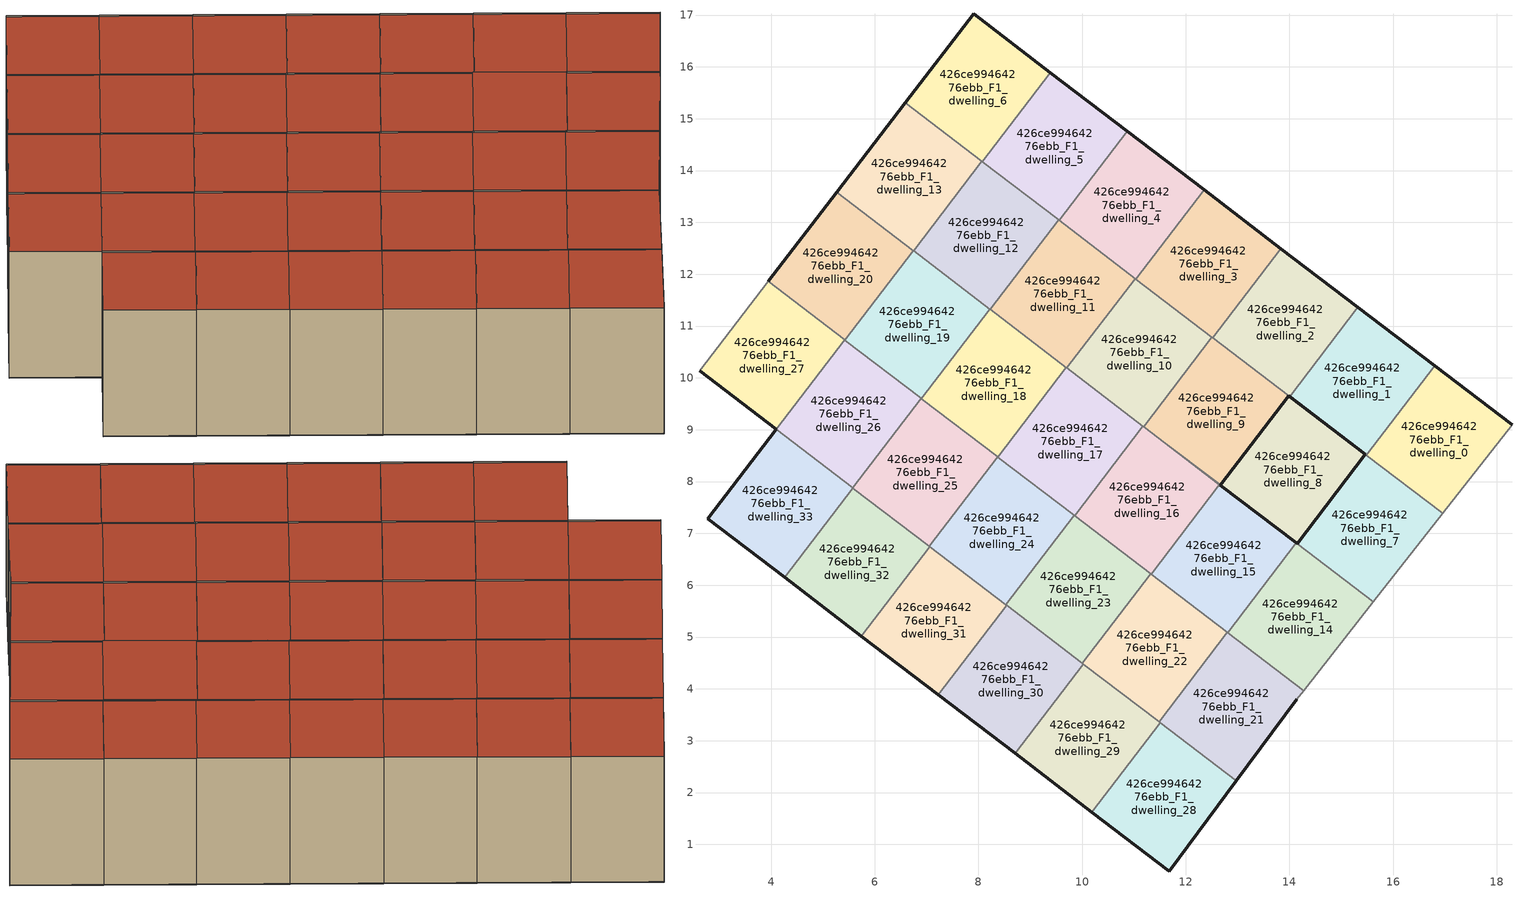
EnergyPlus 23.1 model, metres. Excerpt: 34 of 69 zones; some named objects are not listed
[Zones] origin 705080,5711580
426ce99464276ebb_F1_dwelling_0
 floor to 426ce99464276ebb_F0_dwelling_0 (EU_floor_Construction): 16.96,7.38 18.29,9.09 16.8,10.23 15.48,8.51 z3
 wall outside (EU_wall_Construction): 16.8,10.23 18.29,9.09 z3:6
 wall adiabatic (EU_wall_Construction): 18.29,9.09 16.96,7.38 z3:6
 wall to 426ce99464276ebb_F1_dwelling_1 (EU_wall_Construction): 15.48,8.51 16.8,10.23 z3:6
 wall to 426ce99464276ebb_F1_dwelling_7 (EU_wall_Construction): 16.96,7.38 15.48,8.51 z3:6
 roof outside (EU_roof_Construction): 18.29,9.09 16.96,7.38 15.48,8.51 16.8,10.23 z6
426ce99464276ebb_F1_dwelling_1
 floor to 426ce99464276ebb_F0_dwelling_1 (EU_floor_Construction): 15.48,8.51 16.8,10.23 15.32,11.36 14,9.64 z3
 wall outside (EU_wall_Construction): 15.32,11.36 16.8,10.23 / 15.46,8.52 14,9.64 z3:6
 wall to 426ce99464276ebb_F1_dwelling_2 (EU_wall_Construction): 14,9.64 15.32,11.36 z3:6
 wall to 426ce99464276ebb_F1_dwelling_7 (EU_wall_Construction): 15.48,8.51 15.46,8.52 z3:6
 roof outside (EU_roof_Construction): 16.8,10.23 15.48,8.51 14,9.64 15.32,11.36 z6
426ce99464276ebb_F1_dwelling_10
 floor to 426ce99464276ebb_F0_dwelling_10 (EU_floor_Construction): 11.19,9.06 12.51,10.79 11.03,11.92 9.71,10.19 z3
 wall to 426ce99464276ebb_F1_dwelling_9 (EU_wall_Construction): 12.51,10.79 11.19,9.06 z3:6
 wall to 426ce99464276ebb_F1_dwelling_11 (EU_wall_Construction): 9.71,10.19 11.03,11.92 z3:6
 wall to 426ce99464276ebb_F1_dwelling_17 (EU_wall_Construction): 11.17,9.07 9.71,10.19 z3:6
 wall to 426ce99464276ebb_F1_dwelling_3 (EU_wall_Construction): 11.04,11.91 12.51,10.79 z3:6
 wall to 426ce99464276ebb_F1_dwelling_16 (EU_wall_Construction): 11.19,9.06 11.17,9.07 z3:6
 wall to 426ce99464276ebb_F1_dwelling_4 (EU_wall_Construction): 11.03,11.92 11.04,11.91 z3:6
 roof outside (EU_roof_Construction): 12.51,10.79 11.19,9.06 9.71,10.19 11.03,11.92 z6
426ce99464276ebb_F1_dwelling_11
 floor to 426ce99464276ebb_F0_dwelling_11 (EU_floor_Construction): 9.71,10.19 11.03,11.92 9.55,13.05 8.23,11.32 z3
 wall to 426ce99464276ebb_F1_dwelling_12 (EU_wall_Construction): 8.23,11.32 9.55,13.05 z3:6
 wall to 426ce99464276ebb_F1_dwelling_18 (EU_wall_Construction): 9.7,10.2 8.23,11.32 z3:6
 wall to 426ce99464276ebb_F1_dwelling_4 (EU_wall_Construction): 9.56,13.04 11.03,11.92 z3:6
 wall to 426ce99464276ebb_F1_dwelling_17 (EU_wall_Construction): 9.71,10.19 9.7,10.2 z3:6
 wall to 426ce99464276ebb_F1_dwelling_5 (EU_wall_Construction): 9.55,13.05 9.56,13.04 z3:6
 roof outside (EU_roof_Construction): 11.03,11.92 9.71,10.19 8.23,11.32 9.55,13.05 z6
426ce99464276ebb_F1_dwelling_12
 floor to 426ce99464276ebb_F0_dwelling_12 (EU_floor_Construction): 8.23,11.32 9.55,13.05 8.07,14.18 6.75,12.45 z3
 wall to 426ce99464276ebb_F1_dwelling_13 (EU_wall_Construction): 6.75,12.45 8.07,14.18 z3:6
 wall to 426ce99464276ebb_F1_dwelling_19 (EU_wall_Construction): 8.22,11.33 6.75,12.45 z3:6
 wall to 426ce99464276ebb_F1_dwelling_5 (EU_wall_Construction): 8.07,14.17 9.55,13.05 z3:6
 wall to 426ce99464276ebb_F1_dwelling_18 (EU_wall_Construction): 8.23,11.32 8.22,11.33 z3:6
 wall to 426ce99464276ebb_F1_dwelling_6 (EU_wall_Construction): 8.07,14.18,6 8.07,14.17,4.5 8.07,14.17,6
 roof outside (EU_roof_Construction): 9.55,13.05 8.23,11.32 6.75,12.45 8.07,14.18 z6
426ce99464276ebb_F1_dwelling_13
 floor to 426ce99464276ebb_F0_dwelling_13 (EU_floor_Construction): 6.75,12.45 8.07,14.18 6.59,15.31 5.27,13.58 z3
 wall outside (EU_wall_Construction): 5.27,13.58 6.59,15.31 z3:6
 wall to 426ce99464276ebb_F1_dwelling_20 (EU_wall_Construction): 6.74,12.46 5.27,13.58 z3:6
 wall to 426ce99464276ebb_F1_dwelling_6 (EU_wall_Construction): 6.59,15.31 8.07,14.18 z3:6
 wall to 426ce99464276ebb_F1_dwelling_19 (EU_wall_Construction): 6.75,12.45,6 6.75,12.45,4.5 6.74,12.46,6
 roof outside (EU_roof_Construction): 8.07,14.18 6.75,12.45 5.27,13.58 6.59,15.31 z6
426ce99464276ebb_F1_dwelling_14
 floor to 426ce99464276ebb_F0_dwelling_14 (EU_floor_Construction): 14.28,3.97 15.62,5.68 14.13,6.81 12.81,5.09 z3
 wall outside (EU_wall_Construction): 14.13,6.81 14.15,6.8 z3:6
 wall adiabatic (EU_wall_Construction): 15.62,5.68 14.28,3.97 z3:6
 wall to 426ce99464276ebb_F1_dwelling_15 (EU_wall_Construction): 12.81,5.09 14.13,6.81 z3:6
 wall to 426ce99464276ebb_F1_dwelling_21 (EU_wall_Construction): 14.28,3.97 12.81,5.09 z3:6
 wall to 426ce99464276ebb_F1_dwelling_7 (EU_wall_Construction): 14.15,6.8 15.62,5.68 z3:6
 roof outside (EU_roof_Construction): 15.62,5.68 14.28,3.97 12.81,5.09 14.13,6.81 z6
426ce99464276ebb_F1_dwelling_15
 floor to 426ce99464276ebb_F0_dwelling_15 (EU_floor_Construction): 12.81,5.09 14.13,6.81 12.65,7.94 11.33,6.21 z3
 wall outside (EU_wall_Construction): 12.67,7.93 14.13,6.81 z3:6
 wall to 426ce99464276ebb_F1_dwelling_16 (EU_wall_Construction): 11.33,6.21 12.65,7.94 z3:6
 wall to 426ce99464276ebb_F1_dwelling_22 (EU_wall_Construction): 12.81,5.09 11.33,6.21 z3:6
 wall to 426ce99464276ebb_F1_dwelling_8 (EU_wall_Construction): 12.65,7.94 12.67,7.93 z3:6
 roof outside (EU_roof_Construction): 14.13,6.81 12.81,5.09 11.33,6.21 12.65,7.94 z6
426ce99464276ebb_F1_dwelling_16
 floor to 426ce99464276ebb_F0_dwelling_16 (EU_floor_Construction): 11.33,6.21 12.65,7.94 11.17,9.07 9.85,7.34 z3
 wall to 426ce99464276ebb_F1_dwelling_17 (EU_wall_Construction): 9.85,7.34 11.17,9.07 z3:6
 wall to 426ce99464276ebb_F1_dwelling_23 (EU_wall_Construction): 11.33,6.22 9.85,7.34 z3:6
 wall to 426ce99464276ebb_F1_dwelling_9 (EU_wall_Construction): 11.19,9.06 12.65,7.94 z3:6
 roof outside (EU_roof_Construction): 12.65,7.94 11.33,6.21 9.85,7.34 11.17,9.07 z6
426ce99464276ebb_F1_dwelling_17
 floor to 426ce99464276ebb_F0_dwelling_17 (EU_floor_Construction): 9.85,7.34 11.17,9.07 9.7,10.2 8.38,8.47 z3
 wall to 426ce99464276ebb_F1_dwelling_18 (EU_wall_Construction): 8.38,8.47 9.7,10.2 z3:6
 wall to 426ce99464276ebb_F1_dwelling_24 (EU_wall_Construction): 9.85,7.35 8.38,8.47 z3:6
 wall to 426ce99464276ebb_F1_dwelling_23 (EU_wall_Construction): 9.85,7.34,6 9.85,7.34,4.5 9.85,7.35,6
 roof outside (EU_roof_Construction): 11.17,9.07 9.85,7.34 8.38,8.47 9.7,10.2 z6
426ce99464276ebb_F1_dwelling_18
 floor to 426ce99464276ebb_F0_dwelling_18 (EU_floor_Construction): 8.38,8.47 9.7,10.2 8.22,11.33 6.9,9.6 z3
 wall to 426ce99464276ebb_F1_dwelling_19 (EU_wall_Construction): 6.9,9.6 8.22,11.33 z3:6
 wall to 426ce99464276ebb_F1_dwelling_25 (EU_wall_Construction): 8.37,8.48 6.9,9.6 z3:6
 wall to 426ce99464276ebb_F1_dwelling_24 (EU_wall_Construction): 8.38,8.47,6 8.37,8.47,4.5 8.37,8.47,6
 roof outside (EU_roof_Construction): 9.7,10.2 8.38,8.47 6.9,9.6 8.22,11.33 z6
426ce99464276ebb_F1_dwelling_19
 floor to 426ce99464276ebb_F0_dwelling_19 (EU_floor_Construction): 6.9,9.6 8.22,11.33 6.74,12.46 5.42,10.73 z3
 wall to 426ce99464276ebb_F1_dwelling_20 (EU_wall_Construction): 5.42,10.73 6.74,12.46 z3:6
 wall to 426ce99464276ebb_F1_dwelling_26 (EU_wall_Construction): 6.9,9.6 5.42,10.73 z3:6
 roof outside (EU_roof_Construction): 8.22,11.33 6.9,9.6 5.42,10.73 6.74,12.46 z6
426ce99464276ebb_F1_dwelling_2
 floor to 426ce99464276ebb_F0_dwelling_2 (EU_floor_Construction): 14,9.64 15.32,11.36 13.84,12.49 12.52,10.77 z3
 wall outside (EU_wall_Construction): 13.84,12.49 15.32,11.36 / 14,9.64 13.98,9.65 z3:6
 wall to 426ce99464276ebb_F1_dwelling_3 (EU_wall_Construction): 12.52,10.77 13.84,12.49 z3:6
 wall to 426ce99464276ebb_F1_dwelling_9 (EU_wall_Construction): 13.98,9.65 12.52,10.77 z3:6
 roof outside (EU_roof_Construction): 15.32,11.36 14,9.64 12.52,10.77 13.84,12.49 z6
426ce99464276ebb_F1_dwelling_20
 floor to 426ce99464276ebb_F0_dwelling_20 (EU_floor_Construction): 5.42,10.73 6.74,12.46 5.27,13.58 3.94,11.86 z3
 wall outside (EU_wall_Construction): 3.94,11.86 5.27,13.58 z3:6
 wall to 426ce99464276ebb_F1_dwelling_27 (EU_wall_Construction): 5.42,10.73 3.94,11.86 z3:6
 roof outside (EU_roof_Construction): 6.74,12.46 5.42,10.73 3.94,11.86 5.27,13.58 z6
426ce99464276ebb_F1_dwelling_21
 floor to 426ce99464276ebb_F0_dwelling_21 (EU_floor_Construction): 12.97,2.22 14.15,3.8 14.28,3.97 12.81,5.09 11.48,3.36 z3
 wall outside (EU_wall_Construction): 14.15,3.8 12.97,2.22 z3:6
 wall adiabatic (EU_wall_Construction): 14.28,3.97 14.15,3.8 z3:6
 wall to 426ce99464276ebb_F1_dwelling_22 (EU_wall_Construction): 11.48,3.36 12.81,5.09 z3:6
 wall to 426ce99464276ebb_F1_dwelling_28 (EU_wall_Construction): 12.97,2.22 11.5,3.35 z3:6
 wall to 426ce99464276ebb_F1_dwelling_29 (EU_wall_Construction): 11.5,3.35 11.49,3.36 z3:6
 roof outside (EU_roof_Construction): 14.28,3.97 14.15,3.8 12.97,2.22 11.48,3.36 12.81,5.09 z6
426ce99464276ebb_F1_dwelling_22
 floor to 426ce99464276ebb_F0_dwelling_22 (EU_floor_Construction): 11.48,3.36 12.81,5.09 11.33,6.22 10.01,4.49 z3
 wall to 426ce99464276ebb_F1_dwelling_23 (EU_wall_Construction): 10.01,4.49 11.33,6.22 z3:6
 wall to 426ce99464276ebb_F1_dwelling_29 (EU_wall_Construction): 11.48,3.36 10.02,4.48 z3:6
 wall to 426ce99464276ebb_F1_dwelling_30 (EU_wall_Construction): 10.02,4.48 10.01,4.49 z3:6
 roof outside (EU_roof_Construction): 12.81,5.09 11.48,3.36 10.01,4.49 11.33,6.22 z6
426ce99464276ebb_F1_dwelling_23
 floor to 426ce99464276ebb_F0_dwelling_23 (EU_floor_Construction): 10.01,4.49 11.33,6.22 9.85,7.35 8.53,5.62 z3
 wall to 426ce99464276ebb_F1_dwelling_24 (EU_wall_Construction): 8.53,5.62 9.85,7.35 z3:6
 wall to 426ce99464276ebb_F1_dwelling_30 (EU_wall_Construction): 10.01,4.49 8.54,5.61 z3:6
 wall to 426ce99464276ebb_F1_dwelling_31 (EU_wall_Construction): 8.54,5.61 8.53,5.62 z3:6
 roof outside (EU_roof_Construction): 11.33,6.22 10.01,4.49 8.53,5.62 9.85,7.35 z6
426ce99464276ebb_F1_dwelling_24
 floor to 426ce99464276ebb_F0_dwelling_24 (EU_floor_Construction): 8.53,5.62 9.85,7.35 8.37,8.47 7.05,6.75 z3
 wall to 426ce99464276ebb_F1_dwelling_25 (EU_wall_Construction): 7.05,6.75 8.37,8.47 z3:6
 wall to 426ce99464276ebb_F1_dwelling_31 (EU_wall_Construction): 8.53,5.62 7.06,6.74 z3:6
 roof outside (EU_roof_Construction): 9.85,7.35 8.53,5.62 7.05,6.75 8.37,8.47 z6
426ce99464276ebb_F1_dwelling_25
 floor to 426ce99464276ebb_F0_dwelling_25 (EU_floor_Construction): 7.05,6.75 8.37,8.47 6.9,9.6 5.58,7.88 z3
 wall to 426ce99464276ebb_F1_dwelling_26 (EU_wall_Construction): 5.58,7.88 6.9,9.6 z3:6
 wall to 426ce99464276ebb_F1_dwelling_32 (EU_wall_Construction): 7.05,6.75 5.58,7.87 z3:6
 roof outside (EU_roof_Construction): 8.37,8.47 7.05,6.75 5.58,7.88 6.9,9.6 z6
426ce99464276ebb_F1_dwelling_26
 floor to 426ce99464276ebb_F0_dwelling_26 (EU_floor_Construction): 5.58,7.88 6.9,9.6 5.42,10.73 4.1,9 z3
 wall to 426ce99464276ebb_F1_dwelling_27 (EU_wall_Construction): 4.1,9 5.42,10.73 z3:6
 wall to 426ce99464276ebb_F1_dwelling_33 (EU_wall_Construction): 5.58,7.88 4.1,9 z3:6
 roof outside (EU_roof_Construction): 6.9,9.6 5.58,7.88 4.1,9 5.42,10.73 z6
426ce99464276ebb_F1_dwelling_27
 floor to 426ce99464276ebb_F0_dwelling_27 (EU_floor_Construction): 4.1,9 5.42,10.73 3.94,11.86 2.62,10.13 z3
 wall outside (EU_wall_Construction): 4.1,9 2.62,10.13 z3:6
 wall adiabatic (EU_wall_Construction): 2.62,10.13 3.94,11.86 z3:6
 roof outside (EU_roof_Construction): 5.42,10.73 4.1,9 2.62,10.13 3.94,11.86 z6
426ce99464276ebb_F1_dwelling_28
 floor to 426ce99464276ebb_F0_dwelling_28 (EU_floor_Construction): 11.68,0.48 12.97,2.22 11.5,3.35 10.19,1.62 z3
 wall outside (EU_wall_Construction): 12.97,2.22 11.68,0.48 10.19,1.62 z3:6
 wall to 426ce99464276ebb_F1_dwelling_29 (EU_wall_Construction): 10.19,1.62 11.5,3.35 z3:6
 roof outside (EU_roof_Construction): 12.97,2.22 11.68,0.48 10.19,1.62 11.5,3.35 z6
426ce99464276ebb_F1_dwelling_29
 floor to 426ce99464276ebb_F0_dwelling_29 (EU_floor_Construction): 10.19,1.62 11.5,3.35 10.02,4.48 8.71,2.75 z3
 wall outside (EU_wall_Construction): 10.19,1.62 8.71,2.75 z3:6
 wall to 426ce99464276ebb_F1_dwelling_30 (EU_wall_Construction): 8.71,2.75 10.02,4.48 z3:6
 roof outside (EU_roof_Construction): 11.5,3.35 10.19,1.62 8.71,2.75 10.02,4.48 z6
426ce99464276ebb_F1_dwelling_3
 floor to 426ce99464276ebb_F0_dwelling_3 (EU_floor_Construction): 12.52,10.77 13.84,12.49 12.35,13.63 11.04,11.91 z3
 wall outside (EU_wall_Construction): 12.35,13.63 13.84,12.49 z3:6
 wall to 426ce99464276ebb_F1_dwelling_4 (EU_wall_Construction): 11.04,11.91 12.35,13.63 z3:6
 wall to 426ce99464276ebb_F1_dwelling_9 (EU_wall_Construction): 12.52,10.77 12.5,10.78 z3:6
 roof outside (EU_roof_Construction): 13.84,12.49 12.52,10.77 11.04,11.91 12.35,13.63 z6
426ce99464276ebb_F1_dwelling_30
 floor to 426ce99464276ebb_F0_dwelling_30 (EU_floor_Construction): 8.71,2.75 10.02,4.48 8.54,5.61 7.22,3.89 z3
 wall outside (EU_wall_Construction): 8.71,2.75 7.22,3.89 z3:6
 wall to 426ce99464276ebb_F1_dwelling_31 (EU_wall_Construction): 7.22,3.89 8.54,5.61 z3:6
 roof outside (EU_roof_Construction): 10.02,4.48 8.71,2.75 7.22,3.89 8.54,5.61 z6
426ce99464276ebb_F1_dwelling_31
 floor to 426ce99464276ebb_F0_dwelling_31 (EU_floor_Construction): 7.22,3.89 8.54,5.61 7.06,6.74 5.74,5.02 z3
 wall outside (EU_wall_Construction): 7.22,3.89 5.74,5.02 z3:6
 wall to 426ce99464276ebb_F1_dwelling_32 (EU_wall_Construction): 5.74,5.02 7.06,6.74 z3:6
 roof outside (EU_roof_Construction): 8.54,5.61 7.22,3.89 5.74,5.02 7.06,6.74 z6
426ce99464276ebb_F1_dwelling_32
 floor to 426ce99464276ebb_F0_dwelling_32 (EU_floor_Construction): 5.74,5.02 7.06,6.74 5.58,7.87 4.26,6.15 z3
 wall outside (EU_wall_Construction): 5.74,5.02 4.26,6.15 z3:6
 wall to 426ce99464276ebb_F1_dwelling_33 (EU_wall_Construction): 4.26,6.15 5.58,7.87 z3:6
 roof outside (EU_roof_Construction): 7.06,6.74 5.74,5.02 4.26,6.15 5.58,7.87 z6
426ce99464276ebb_F1_dwelling_33
 floor to 426ce99464276ebb_F0_dwelling_33 (EU_floor_Construction): 4.26,6.15 5.58,7.87 4.1,9 2.78,7.28 z3
 wall outside (EU_wall_Construction): 4.26,6.15 2.78,7.28 4.1,9 z3:6
 roof outside (EU_roof_Construction): 5.58,7.87 4.26,6.15 2.78,7.28 4.1,9 z6
426ce99464276ebb_F1_dwelling_4
 floor to 426ce99464276ebb_F0_dwelling_4 (EU_floor_Construction): 11.04,11.91 12.35,13.63 10.87,14.76 9.56,13.04 z3
 wall outside (EU_wall_Construction): 10.87,14.76 12.35,13.63 z3:6
 wall to 426ce99464276ebb_F1_dwelling_5 (EU_wall_Construction): 9.56,13.04 10.87,14.76 z3:6
 roof outside (EU_roof_Construction): 12.35,13.63 11.04,11.91 9.56,13.04 10.87,14.76 z6
426ce99464276ebb_F1_dwelling_5
 floor to 426ce99464276ebb_F0_dwelling_5 (EU_floor_Construction): 9.56,13.04 10.87,14.76 9.39,15.89 8.07,14.17 z3
 wall outside (EU_wall_Construction): 9.39,15.89 10.87,14.76 z3:6
 wall to 426ce99464276ebb_F1_dwelling_6 (EU_wall_Construction): 8.07,14.17 9.39,15.89 z3:6
 roof outside (EU_roof_Construction): 10.87,14.76 9.56,13.04 8.07,14.17 9.39,15.89 z6
426ce99464276ebb_F1_dwelling_6
 floor to 426ce99464276ebb_F0_dwelling_6 (EU_floor_Construction): 8.07,14.17 9.39,15.89 7.91,17.02 6.59,15.31 z3
 wall outside (EU_wall_Construction): 6.59,15.31 7.91,17.02 9.39,15.89 z3:6
 roof outside (EU_roof_Construction): 9.39,15.89 8.07,14.17 6.59,15.31 7.91,17.02 z6
426ce99464276ebb_F1_dwelling_7
 floor to 426ce99464276ebb_F0_dwelling_7 (EU_floor_Construction): 15.62,5.68 16.96,7.38 15.46,8.52 14.15,6.8 z3
 wall outside (EU_wall_Construction): 14.15,6.8 15.46,8.52 z3:6
 wall adiabatic (EU_wall_Construction): 16.96,7.38 15.62,5.68 z3:6
 roof outside (EU_roof_Construction): 16.96,7.38 15.62,5.68 14.15,6.8 15.46,8.52 z6
426ce99464276ebb_F1_dwelling_8
 floor to 426ce99464276ebb_F0_dwelling_8 (EU_floor_Construction): 15.46,8.52 14.15,6.8 11.53,8.8 12.67,7.93 13.98,9.65 z3
 wall outside (EU_wall_Construction): 14.13,6.81 14.15,6.8 15.46,8.52 13.98,9.65 12.67,7.93 14.13,6.81 z3:6
 wall to 426ce99464276ebb_F1_dwelling_9 (EU_wall_Construction): 12.65,7.94 12.67,7.93 z3:6
 wall adiabatic (EU_wall_Construction): 12.65,7.94 11.53,8.8 12.65,7.94 z3:6
 roof outside (EU_roof_Construction): 14.15,6.8 15.46,8.52 13.98,9.65 12.67,7.93 11.53,8.8 z6
426ce99464276ebb_F1_dwelling_9
 floor to 426ce99464276ebb_F0_dwelling_9 (EU_floor_Construction): 12.67,7.93 13.98,9.65 12.51,10.79 11.19,9.06 z3
 wall outside (EU_wall_Construction): 13.98,9.65 12.67,7.93 z3:6
 roof outside (EU_roof_Construction): 13.98,9.65 12.67,7.93 11.19,9.06 12.51,10.79 z6
[Building]
EU S2 Campaign: North Axis=0; Terrain=City; Solar Distribution=FullExterior
[Site:Location]
London: Latitude=51.5; Longitude=-0.5; Time Zone=0; Elevation=25
[SizingPeriod:WeatherFileDays]
AnnualSizingPeriod: Begin Month=1; Begin Day of Month=1; End Month=12; End Day of Month=31; Day of Week for Start Day=Monday; Use Weather File Daylight Saving Period=No; Use Weather File Rain and Snow Indicators=No
[MATERIAL]
EU_InternalMass_Material: Roughness=MediumRough; Thickness=0.1; Conductivity=1; Density=1800; Specific Heat=900; Thermal Absorptance=0.9; Solar Absorptance=0.7; Visible Absorptance=0.7
[MATERIAL:NOMASS] Roughness=MediumRough; Thermal Absorptance=0.9; Solar Absorptance=0.7; Visible Absorptance=0.7
Name | Thermal Resistance
EU_wall_NoMass | 0.635353
EU_roof_NoMass | 0.675062
EU_floor_NoMass | 1.96382
[CONSTRUCTION]
EU_wall_Construction: EU_wall_NoMass
EU_roof_Construction: EU_roof_NoMass
EU_floor_Construction: EU_floor_NoMass
EU_InternalMass_Construction: EU_InternalMass_Material
[ZONE] Type=1; Multiplier=1; Ceiling Height=autocalculate; Floor Area=autocalculate; Part of Total Floor Area=Yes
Name | Volume
426ce99464276ebb_F1_dwelling_0; 426ce99464276ebb_F1_dwelling_14; 426ce99464276ebb_F1_dwelling_24 | 12.1282
426ce99464276ebb_F1_dwelling_1 | 12.1201
426ce99464276ebb_F1_dwelling_10; 426ce99464276ebb_F1_dwelling_16; 426ce99464276ebb_F1_dwelling_20 | 12.1223
426ce99464276ebb_F1_dwelling_11; 426ce99464276ebb_F1_dwelling_2; 426ce99464276ebb_F1_dwelling_23; 426ce99464276ebb_F1_dwelling_6 | 12.126
426ce99464276ebb_F1_dwelling_12 | 12.1311
426ce99464276ebb_F1_dwelling_13; 426ce99464276ebb_F1_dwelling_21; 426ce99464276ebb_F1_dwelling_32 | 12.1252
426ce99464276ebb_F1_dwelling_15; 426ce99464276ebb_F1_dwelling_29 | 12.1187
426ce99464276ebb_F1_dwelling_17; 426ce99464276ebb_F1_dwelling_18; 426ce99464276ebb_F1_dwelling_19; 426ce99464276ebb_F1_dwelling_31; 426ce99464276ebb_F1_dwelling_33 | 12.1238
426ce99464276ebb_F1_dwelling_22 | 12.1318
426ce99464276ebb_F1_dwelling_25; 426ce99464276ebb_F1_dwelling_3 | 12.1274
426ce99464276ebb_F1_dwelling_26 | 12.1326
426ce99464276ebb_F1_dwelling_27 | 12.1267
426ce99464276ebb_F1_dwelling_28; 426ce99464276ebb_F1_dwelling_30 | 12.1296
426ce99464276ebb_F1_dwelling_4 | 12.1216
426ce99464276ebb_F1_dwelling_5; 426ce99464276ebb_F1_dwelling_9 | 12.1194
426ce99464276ebb_F1_dwelling_7 | 12.1245
426ce99464276ebb_F1_dwelling_8 | 12.1289
[INTERNALMASS] Construction=EU_InternalMass_Construction
Name | Zone or ZoneList | Surface Area
426ce99464276ebb_F1_dwelling_0_EU_InternalMass | 426ce99464276ebb_F1_dwelling_0 | 3.93017
426ce99464276ebb_F1_dwelling_1_EU_InternalMass | 426ce99464276ebb_F1_dwelling_1 | 3.92722
426ce99464276ebb_F1_dwelling_2_EU_InternalMass | 426ce99464276ebb_F1_dwelling_2 | 3.93165
426ce99464276ebb_F1_dwelling_3_EU_InternalMass | 426ce99464276ebb_F1_dwelling_3 | 3.93001
426ce99464276ebb_F1_dwelling_4_EU_InternalMass | 426ce99464276ebb_F1_dwelling_4 | 3.92786
426ce99464276ebb_F1_dwelling_5_EU_InternalMass | 426ce99464276ebb_F1_dwelling_5 | 3.93089
426ce99464276ebb_F1_dwelling_6_EU_InternalMass | 426ce99464276ebb_F1_dwelling_6 | 3.93202
426ce99464276ebb_F1_dwelling_7_EU_InternalMass | 426ce99464276ebb_F1_dwelling_7 | 3.92671
426ce99464276ebb_F1_dwelling_8_EU_InternalMass | 426ce99464276ebb_F1_dwelling_8 | 3.92996
426ce99464276ebb_F1_dwelling_9_EU_InternalMass | 426ce99464276ebb_F1_dwelling_9 | 4.42104
426ce99464276ebb_F1_dwelling_10_EU_InternalMass | 426ce99464276ebb_F1_dwelling_10 | 4.42103
426ce99464276ebb_F1_dwelling_11_EU_InternalMass | 426ce99464276ebb_F1_dwelling_11 | 4.41938
426ce99464276ebb_F1_dwelling_12_EU_InternalMass | 426ce99464276ebb_F1_dwelling_12 | 4.41887
426ce99464276ebb_F1_dwelling_13_EU_InternalMass | 426ce99464276ebb_F1_dwelling_13 | 4.42117
426ce99464276ebb_F1_dwelling_14_EU_InternalMass | 426ce99464276ebb_F1_dwelling_14 | 4.42161
426ce99464276ebb_F1_dwelling_15_EU_InternalMass | 426ce99464276ebb_F1_dwelling_15 | 4.42103
426ce99464276ebb_F1_dwelling_16_EU_InternalMass | 426ce99464276ebb_F1_dwelling_16 | 4.41966
426ce99464276ebb_F1_dwelling_17_EU_InternalMass | 426ce99464276ebb_F1_dwelling_17 | 4.41837
426ce99464276ebb_F1_dwelling_18_EU_InternalMass | 426ce99464276ebb_F1_dwelling_18 | 4.42249
426ce99464276ebb_F1_dwelling_19_EU_InternalMass | 426ce99464276ebb_F1_dwelling_19 | 4.42084
426ce99464276ebb_F1_dwelling_20_EU_InternalMass | 426ce99464276ebb_F1_dwelling_20 | 4.41927
426ce99464276ebb_F1_dwelling_21_EU_InternalMass | 426ce99464276ebb_F1_dwelling_21 | 4.41927
426ce99464276ebb_F1_dwelling_22_EU_InternalMass | 426ce99464276ebb_F1_dwelling_22 | 4.42092
426ce99464276ebb_F1_dwelling_23_EU_InternalMass | 426ce99464276ebb_F1_dwelling_23 | 4.42084
426ce99464276ebb_F1_dwelling_24_EU_InternalMass | 426ce99464276ebb_F1_dwelling_24 | 4.41965
426ce99464276ebb_F1_dwelling_25_EU_InternalMass | 426ce99464276ebb_F1_dwelling_25 | 3.92987
426ce99464276ebb_F1_dwelling_26_EU_InternalMass | 426ce99464276ebb_F1_dwelling_26 | 3.93104
426ce99464276ebb_F1_dwelling_27_EU_InternalMass | 426ce99464276ebb_F1_dwelling_27 | 3.92964
426ce99464276ebb_F1_dwelling_28_EU_InternalMass | 426ce99464276ebb_F1_dwelling_28 | 3.92773
426ce99464276ebb_F1_dwelling_29_EU_InternalMass | 426ce99464276ebb_F1_dwelling_29 | 3.92989
426ce99464276ebb_F1_dwelling_30_EU_InternalMass | 426ce99464276ebb_F1_dwelling_30 | 3.92749
426ce99464276ebb_F1_dwelling_31_EU_InternalMass | 426ce99464276ebb_F1_dwelling_31 | 3.93104
426ce99464276ebb_F1_dwelling_32_EU_InternalMass | 426ce99464276ebb_F1_dwelling_32 | 3.93104
426ce99464276ebb_F1_dwelling_33_EU_InternalMass | 426ce99464276ebb_F1_dwelling_33 | 3.92986
[OTHEREQUIPMENT] Fuel Type=Electricity; Design Level Calculation Method=Watts/Area; Power per Zone Floor Area=1; Fraction Latent=0; Fraction Radiant=0; Fraction Lost=0; Carbon Dioxide Generation Rate=0; EndUse Subcategory=EU_Step8_InternalGains
Name | Zone or ZoneList or Space or SpaceList | Schedule
EU_Step8_InternalGain_426ce99464276ebb_F1_dwelling_0_f000 | 426ce99464276ebb_F1_dwelling_0 | EU_Step8_GainSchedule_426ce99464276ebb_F1_dwelling_0_f000
EU_Step8_InternalGain_426ce99464276ebb_F1_dwelling_1_f000 | 426ce99464276ebb_F1_dwelling_1 | EU_Step8_GainSchedule_426ce99464276ebb_F1_dwelling_1_f000
EU_Step8_InternalGain_426ce99464276ebb_F1_dwelling_2_f000 | 426ce99464276ebb_F1_dwelling_2 | EU_Step8_GainSchedule_426ce99464276ebb_F1_dwelling_2_f000
EU_Step8_InternalGain_426ce99464276ebb_F1_dwelling_3_f000 | 426ce99464276ebb_F1_dwelling_3 | EU_Step8_GainSchedule_426ce99464276ebb_F1_dwelling_3_f000
EU_Step8_InternalGain_426ce99464276ebb_F1_dwelling_4_f000 | 426ce99464276ebb_F1_dwelling_4 | EU_Step8_GainSchedule_426ce99464276ebb_F1_dwelling_4_f000
EU_Step8_InternalGain_426ce99464276ebb_F1_dwelling_5_f000 | 426ce99464276ebb_F1_dwelling_5 | EU_Step8_GainSchedule_426ce99464276ebb_F1_dwelling_5_f000
EU_Step8_InternalGain_426ce99464276ebb_F1_dwelling_6_f000 | 426ce99464276ebb_F1_dwelling_6 | EU_Step8_GainSchedule_426ce99464276ebb_F1_dwelling_6_f000
EU_Step8_InternalGain_426ce99464276ebb_F1_dwelling_7_f000 | 426ce99464276ebb_F1_dwelling_7 | EU_Step8_GainSchedule_426ce99464276ebb_F1_dwelling_7_f000
EU_Step8_InternalGain_426ce99464276ebb_F1_dwelling_8_f000 | 426ce99464276ebb_F1_dwelling_8 | EU_Step8_GainSchedule_426ce99464276ebb_F1_dwelling_8_f000
EU_Step8_InternalGain_426ce99464276ebb_F1_dwelling_9_f000 | 426ce99464276ebb_F1_dwelling_9 | EU_Step8_GainSchedule_426ce99464276ebb_F1_dwelling_9_f000
EU_Step8_InternalGain_426ce99464276ebb_F1_dwelling_10_f000 | 426ce99464276ebb_F1_dwelling_10 | EU_Step8_GainSchedule_426ce99464276ebb_F1_dwelling_10_f000
EU_Step8_InternalGain_426ce99464276ebb_F1_dwelling_11_f000 | 426ce99464276ebb_F1_dwelling_11 | EU_Step8_GainSchedule_426ce99464276ebb_F1_dwelling_11_f000
EU_Step8_InternalGain_426ce99464276ebb_F1_dwelling_12_f000 | 426ce99464276ebb_F1_dwelling_12 | EU_Step8_GainSchedule_426ce99464276ebb_F1_dwelling_12_f000
EU_Step8_InternalGain_426ce99464276ebb_F1_dwelling_13_f000 | 426ce99464276ebb_F1_dwelling_13 | EU_Step8_GainSchedule_426ce99464276ebb_F1_dwelling_13_f000
EU_Step8_InternalGain_426ce99464276ebb_F1_dwelling_14_f000 | 426ce99464276ebb_F1_dwelling_14 | EU_Step8_GainSchedule_426ce99464276ebb_F1_dwelling_14_f000
EU_Step8_InternalGain_426ce99464276ebb_F1_dwelling_15_f000 | 426ce99464276ebb_F1_dwelling_15 | EU_Step8_GainSchedule_426ce99464276ebb_F1_dwelling_15_f000
EU_Step8_InternalGain_426ce99464276ebb_F1_dwelling_16_f000 | 426ce99464276ebb_F1_dwelling_16 | EU_Step8_GainSchedule_426ce99464276ebb_F1_dwelling_16_f000
EU_Step8_InternalGain_426ce99464276ebb_F1_dwelling_17_f000 | 426ce99464276ebb_F1_dwelling_17 | EU_Step8_GainSchedule_426ce99464276ebb_F1_dwelling_17_f000
EU_Step8_InternalGain_426ce99464276ebb_F1_dwelling_18_f000 | 426ce99464276ebb_F1_dwelling_18 | EU_Step8_GainSchedule_426ce99464276ebb_F1_dwelling_18_f000
EU_Step8_InternalGain_426ce99464276ebb_F1_dwelling_19_f000 | 426ce99464276ebb_F1_dwelling_19 | EU_Step8_GainSchedule_426ce99464276ebb_F1_dwelling_19_f000
EU_Step8_InternalGain_426ce99464276ebb_F1_dwelling_20_f000 | 426ce99464276ebb_F1_dwelling_20 | EU_Step8_GainSchedule_426ce99464276ebb_F1_dwelling_20_f000
EU_Step8_InternalGain_426ce99464276ebb_F1_dwelling_21_f000 | 426ce99464276ebb_F1_dwelling_21 | EU_Step8_GainSchedule_426ce99464276ebb_F1_dwelling_21_f000
EU_Step8_InternalGain_426ce99464276ebb_F1_dwelling_22_f000 | 426ce99464276ebb_F1_dwelling_22 | EU_Step8_GainSchedule_426ce99464276ebb_F1_dwelling_22_f000
EU_Step8_InternalGain_426ce99464276ebb_F1_dwelling_23_f000 | 426ce99464276ebb_F1_dwelling_23 | EU_Step8_GainSchedule_426ce99464276ebb_F1_dwelling_23_f000
EU_Step8_InternalGain_426ce99464276ebb_F1_dwelling_24_f000 | 426ce99464276ebb_F1_dwelling_24 | EU_Step8_GainSchedule_426ce99464276ebb_F1_dwelling_24_f000
EU_Step8_InternalGain_426ce99464276ebb_F1_dwelling_25_f000 | 426ce99464276ebb_F1_dwelling_25 | EU_Step8_GainSchedule_426ce99464276ebb_F1_dwelling_25_f000
EU_Step8_InternalGain_426ce99464276ebb_F1_dwelling_26_f000 | 426ce99464276ebb_F1_dwelling_26 | EU_Step8_GainSchedule_426ce99464276ebb_F1_dwelling_26_f000
EU_Step8_InternalGain_426ce99464276ebb_F1_dwelling_27_f000 | 426ce99464276ebb_F1_dwelling_27 | EU_Step8_GainSchedule_426ce99464276ebb_F1_dwelling_27_f000
EU_Step8_InternalGain_426ce99464276ebb_F1_dwelling_28_f000 | 426ce99464276ebb_F1_dwelling_28 | EU_Step8_GainSchedule_426ce99464276ebb_F1_dwelling_28_f000
EU_Step8_InternalGain_426ce99464276ebb_F1_dwelling_29_f000 | 426ce99464276ebb_F1_dwelling_29 | EU_Step8_GainSchedule_426ce99464276ebb_F1_dwelling_29_f000
EU_Step8_InternalGain_426ce99464276ebb_F1_dwelling_30_f000 | 426ce99464276ebb_F1_dwelling_30 | EU_Step8_GainSchedule_426ce99464276ebb_F1_dwelling_30_f000
EU_Step8_InternalGain_426ce99464276ebb_F1_dwelling_31_f000 | 426ce99464276ebb_F1_dwelling_31 | EU_Step8_GainSchedule_426ce99464276ebb_F1_dwelling_31_f000
EU_Step8_InternalGain_426ce99464276ebb_F1_dwelling_32_f000 | 426ce99464276ebb_F1_dwelling_32 | EU_Step8_GainSchedule_426ce99464276ebb_F1_dwelling_32_f000
EU_Step8_InternalGain_426ce99464276ebb_F1_dwelling_33_f000 | 426ce99464276ebb_F1_dwelling_33 | EU_Step8_GainSchedule_426ce99464276ebb_F1_dwelling_33_f000
[ZONEVENTILATION:DESIGNFLOWRATE] Schedule=EU_AlwaysOn; Design Flow Rate Calculation Method=AirChanges/Hour; Air Changes per Hour=0.555504; Ventilation Type=Natural; Fan Pressure Rise=0; Fan Total Efficiency=1; Constant Term Coefficient=1; Temperature Term Coefficient=0; Velocity Term Coefficient=0; Velocity Squared Term Coefficient=0; Minimum Indoor Temperature=-100; Maximum Indoor Temperature=100; Delta Temperature=-100; Minimum Outdoor Temperature=-100; Maximum Outdoor Temperature=100; Maximum Wind Speed=40
Name | Zone or ZoneList or Space or SpaceList
EU_ConstantAir_426ce99464276ebb_F1_dwelling_0 | 426ce99464276ebb_F1_dwelling_0
EU_ConstantAir_426ce99464276ebb_F1_dwelling_1 | 426ce99464276ebb_F1_dwelling_1
EU_ConstantAir_426ce99464276ebb_F1_dwelling_2 | 426ce99464276ebb_F1_dwelling_2
EU_ConstantAir_426ce99464276ebb_F1_dwelling_3 | 426ce99464276ebb_F1_dwelling_3
EU_ConstantAir_426ce99464276ebb_F1_dwelling_4 | 426ce99464276ebb_F1_dwelling_4
EU_ConstantAir_426ce99464276ebb_F1_dwelling_5 | 426ce99464276ebb_F1_dwelling_5
EU_ConstantAir_426ce99464276ebb_F1_dwelling_6 | 426ce99464276ebb_F1_dwelling_6
EU_ConstantAir_426ce99464276ebb_F1_dwelling_7 | 426ce99464276ebb_F1_dwelling_7
EU_ConstantAir_426ce99464276ebb_F1_dwelling_8 | 426ce99464276ebb_F1_dwelling_8
EU_ConstantAir_426ce99464276ebb_F1_dwelling_9 | 426ce99464276ebb_F1_dwelling_9
EU_ConstantAir_426ce99464276ebb_F1_dwelling_10 | 426ce99464276ebb_F1_dwelling_10
EU_ConstantAir_426ce99464276ebb_F1_dwelling_11 | 426ce99464276ebb_F1_dwelling_11
EU_ConstantAir_426ce99464276ebb_F1_dwelling_12 | 426ce99464276ebb_F1_dwelling_12
EU_ConstantAir_426ce99464276ebb_F1_dwelling_13 | 426ce99464276ebb_F1_dwelling_13
EU_ConstantAir_426ce99464276ebb_F1_dwelling_14 | 426ce99464276ebb_F1_dwelling_14
EU_ConstantAir_426ce99464276ebb_F1_dwelling_15 | 426ce99464276ebb_F1_dwelling_15
EU_ConstantAir_426ce99464276ebb_F1_dwelling_16 | 426ce99464276ebb_F1_dwelling_16
EU_ConstantAir_426ce99464276ebb_F1_dwelling_17 | 426ce99464276ebb_F1_dwelling_17
EU_ConstantAir_426ce99464276ebb_F1_dwelling_18 | 426ce99464276ebb_F1_dwelling_18
EU_ConstantAir_426ce99464276ebb_F1_dwelling_19 | 426ce99464276ebb_F1_dwelling_19
EU_ConstantAir_426ce99464276ebb_F1_dwelling_20 | 426ce99464276ebb_F1_dwelling_20
EU_ConstantAir_426ce99464276ebb_F1_dwelling_21 | 426ce99464276ebb_F1_dwelling_21
EU_ConstantAir_426ce99464276ebb_F1_dwelling_22 | 426ce99464276ebb_F1_dwelling_22
EU_ConstantAir_426ce99464276ebb_F1_dwelling_23 | 426ce99464276ebb_F1_dwelling_23
EU_ConstantAir_426ce99464276ebb_F1_dwelling_24 | 426ce99464276ebb_F1_dwelling_24
EU_ConstantAir_426ce99464276ebb_F1_dwelling_25 | 426ce99464276ebb_F1_dwelling_25
EU_ConstantAir_426ce99464276ebb_F1_dwelling_26 | 426ce99464276ebb_F1_dwelling_26
EU_ConstantAir_426ce99464276ebb_F1_dwelling_27 | 426ce99464276ebb_F1_dwelling_27
EU_ConstantAir_426ce99464276ebb_F1_dwelling_28 | 426ce99464276ebb_F1_dwelling_28
EU_ConstantAir_426ce99464276ebb_F1_dwelling_29 | 426ce99464276ebb_F1_dwelling_29
EU_ConstantAir_426ce99464276ebb_F1_dwelling_30 | 426ce99464276ebb_F1_dwelling_30
EU_ConstantAir_426ce99464276ebb_F1_dwelling_31 | 426ce99464276ebb_F1_dwelling_31
EU_ConstantAir_426ce99464276ebb_F1_dwelling_32 | 426ce99464276ebb_F1_dwelling_32
EU_ConstantAir_426ce99464276ebb_F1_dwelling_33 | 426ce99464276ebb_F1_dwelling_33
[HVACTEMPLATE:ZONE:IDEALLOADSAIRSYSTEM] System Availability Schedule=EU_AlwaysOn; Maximum Heating Supply Air Temperature=50; Minimum Cooling Supply Air Temperature=13; Maximum Heating Supply Air Humidity Ratio=0.0156; Minimum Cooling Supply Air Humidity Ratio=0.0077; Heating Limit=NoLimit; Cooling Limit=NoLimit; Heating Availability Schedule=EU_AlwaysOn; Cooling Availability Schedule=EU_CoolingOff; Dehumidification Control Type=ConstantSensibleHeatRatio; Cooling Sensible Heat Ratio=0.7; Dehumidification Setpoint=60; Humidification Control Type=None; Humidification Setpoint=30; Outdoor Air Method=None; Outdoor Air Flow Rate per Person=0.00944; Outdoor Air Flow Rate per Zone Floor Area=0; Outdoor Air Flow Rate per Zone=0; Demand Controlled Ventilation Type=None; Outdoor Air Economizer Type=NoEconomizer; Heat Recovery Type=None; Sensible Heat Recovery Effectiveness=0.7; Latent Heat Recovery Effectiveness=0.65
Name | Template Thermostat
426ce99464276ebb_F1_dwelling_0 | EU_HeatOnly_426ce99464276ebb_F1_dwelling_0
426ce99464276ebb_F1_dwelling_1 | EU_HeatOnly_426ce99464276ebb_F1_dwelling_1
426ce99464276ebb_F1_dwelling_2 | EU_HeatOnly_426ce99464276ebb_F1_dwelling_2
426ce99464276ebb_F1_dwelling_3 | EU_HeatOnly_426ce99464276ebb_F1_dwelling_3
426ce99464276ebb_F1_dwelling_4 | EU_HeatOnly_426ce99464276ebb_F1_dwelling_4
426ce99464276ebb_F1_dwelling_5 | EU_HeatOnly_426ce99464276ebb_F1_dwelling_5
426ce99464276ebb_F1_dwelling_6 | EU_HeatOnly_426ce99464276ebb_F1_dwelling_6
426ce99464276ebb_F1_dwelling_7 | EU_HeatOnly_426ce99464276ebb_F1_dwelling_7
426ce99464276ebb_F1_dwelling_8 | EU_HeatOnly_426ce99464276ebb_F1_dwelling_8
426ce99464276ebb_F1_dwelling_9 | EU_HeatOnly_426ce99464276ebb_F1_dwelling_9
426ce99464276ebb_F1_dwelling_10 | EU_HeatOnly_426ce99464276ebb_F1_dwelling_10
426ce99464276ebb_F1_dwelling_11 | EU_HeatOnly_426ce99464276ebb_F1_dwelling_11
426ce99464276ebb_F1_dwelling_12 | EU_HeatOnly_426ce99464276ebb_F1_dwelling_12
426ce99464276ebb_F1_dwelling_13 | EU_HeatOnly_426ce99464276ebb_F1_dwelling_13
426ce99464276ebb_F1_dwelling_14 | EU_HeatOnly_426ce99464276ebb_F1_dwelling_14
426ce99464276ebb_F1_dwelling_15 | EU_HeatOnly_426ce99464276ebb_F1_dwelling_15
426ce99464276ebb_F1_dwelling_16 | EU_HeatOnly_426ce99464276ebb_F1_dwelling_16
426ce99464276ebb_F1_dwelling_17 | EU_HeatOnly_426ce99464276ebb_F1_dwelling_17
426ce99464276ebb_F1_dwelling_18 | EU_HeatOnly_426ce99464276ebb_F1_dwelling_18
426ce99464276ebb_F1_dwelling_19 | EU_HeatOnly_426ce99464276ebb_F1_dwelling_19
426ce99464276ebb_F1_dwelling_20 | EU_HeatOnly_426ce99464276ebb_F1_dwelling_20
426ce99464276ebb_F1_dwelling_21 | EU_HeatOnly_426ce99464276ebb_F1_dwelling_21
426ce99464276ebb_F1_dwelling_22 | EU_HeatOnly_426ce99464276ebb_F1_dwelling_22
426ce99464276ebb_F1_dwelling_23 | EU_HeatOnly_426ce99464276ebb_F1_dwelling_23
426ce99464276ebb_F1_dwelling_24 | EU_HeatOnly_426ce99464276ebb_F1_dwelling_24
426ce99464276ebb_F1_dwelling_25 | EU_HeatOnly_426ce99464276ebb_F1_dwelling_25
426ce99464276ebb_F1_dwelling_26 | EU_HeatOnly_426ce99464276ebb_F1_dwelling_26
426ce99464276ebb_F1_dwelling_27 | EU_HeatOnly_426ce99464276ebb_F1_dwelling_27
426ce99464276ebb_F1_dwelling_28 | EU_HeatOnly_426ce99464276ebb_F1_dwelling_28
426ce99464276ebb_F1_dwelling_29 | EU_HeatOnly_426ce99464276ebb_F1_dwelling_29
426ce99464276ebb_F1_dwelling_30 | EU_HeatOnly_426ce99464276ebb_F1_dwelling_30
426ce99464276ebb_F1_dwelling_31 | EU_HeatOnly_426ce99464276ebb_F1_dwelling_31
426ce99464276ebb_F1_dwelling_32 | EU_HeatOnly_426ce99464276ebb_F1_dwelling_32
426ce99464276ebb_F1_dwelling_33 | EU_HeatOnly_426ce99464276ebb_F1_dwelling_33
[SIZING:ZONE] Zone Cooling Design Supply Air Temperature Input Method=SupplyAirTemperature; Zone Cooling Design Supply Air Temperature=13; Zone Heating Design Supply Air Temperature Input Method=SupplyAirTemperature; Zone Heating Design Supply Air Temperature=50; Zone Cooling Design Supply Air Humidity Ratio=0.008; Zone Heating Design Supply Air Humidity Ratio=0.008; Cooling Design Air Flow Method=DesignDay; Cooling Design Air Flow Rate=0; Cooling Minimum Air Flow per Zone Floor Area=0.000762; Cooling Minimum Air Flow=0; Cooling Minimum Air Flow Fraction=0.2; Heating Design Air Flow Method=DesignDay; Heating Design Air Flow Rate=0; Heating Maximum Air Flow per Zone Floor Area=0.002032; Heating Maximum Air Flow=0.141576; Heating Maximum Air Flow Fraction=0.3; Account for Dedicated Outdoor Air System=No; Dedicated Outdoor Air System Control Strategy=NeutralSupplyAir; Dedicated Outdoor Air Low Setpoint Temperature for Design=autosize; Dedicated Outdoor Air High Setpoint Temperature for Design=autosize; Zone Load Sizing Method=Sensible Load Only No Latent Load; Zone Latent Cooling Design Supply Air Humidity Ratio Input Method=HumidityRatioDifference; Zone Cooling Design Supply Air Humidity Ratio Difference=0.005; Zone Latent Heating Design Supply Air Humidity Ratio Input Method=HumidityRatioDifference; Zone Humidification Design Supply Air Humidity Ratio Difference=0.005
426ce99464276ebb_F1_dwelling_0; 426ce99464276ebb_F1_dwelling_1; 426ce99464276ebb_F1_dwelling_2; 426ce99464276ebb_F1_dwelling_3; 426ce99464276ebb_F1_dwelling_4; 426ce99464276ebb_F1_dwelling_5; 426ce99464276ebb_F1_dwelling_6; 426ce99464276ebb_F1_dwelling_7; 426ce99464276ebb_F1_dwelling_8; 426ce99464276ebb_F1_dwelling_9; 426ce99464276ebb_F1_dwelling_10; 426ce99464276ebb_F1_dwelling_11; 426ce99464276ebb_F1_dwelling_12; 426ce99464276ebb_F1_dwelling_13; 426ce99464276ebb_F1_dwelling_14; 426ce99464276ebb_F1_dwelling_15; 426ce99464276ebb_F1_dwelling_16; 426ce99464276ebb_F1_dwelling_17; 426ce99464276ebb_F1_dwelling_18; 426ce99464276ebb_F1_dwelling_19; 426ce99464276ebb_F1_dwelling_20; 426ce99464276ebb_F1_dwelling_21; 426ce99464276ebb_F1_dwelling_22; 426ce99464276ebb_F1_dwelling_23; 426ce99464276ebb_F1_dwelling_24; 426ce99464276ebb_F1_dwelling_25; 426ce99464276ebb_F1_dwelling_26; 426ce99464276ebb_F1_dwelling_27; 426ce99464276ebb_F1_dwelling_28; 426ce99464276ebb_F1_dwelling_29; 426ce99464276ebb_F1_dwelling_30; 426ce99464276ebb_F1_dwelling_31; 426ce99464276ebb_F1_dwelling_32; 426ce99464276ebb_F1_dwelling_33
[SCHEDULE:CONSTANT]
Name | Hourly Value
EU_AlwaysOn | 1
EU_CoolingOff | 0
[SCHEDULE:FILE] Column Number=1; Rows to Skip at Top=0; Number of Hours of Data=8760; Column Separator=Comma; Interpolate to Timestep=No; Minutes per Item=60; Adjust Schedule for Daylight Savings=Yes
Name | File
EU_Step8_GainSchedule_426ce99464276ebb_F1_dwelling_0_f000 | ../../schedules/426ce99464276ebb/426ce99464276ebb_F1_dwelling_0_f000_gain.csv
EU_Step8_GainSchedule_426ce99464276ebb_F1_dwelling_1_f000 | ../../schedules/426ce99464276ebb/426ce99464276ebb_F1_dwelling_1_f000_gain.csv
EU_Step8_GainSchedule_426ce99464276ebb_F1_dwelling_2_f000 | ../../schedules/426ce99464276ebb/426ce99464276ebb_F1_dwelling_2_f000_gain.csv
EU_Step8_GainSchedule_426ce99464276ebb_F1_dwelling_3_f000 | ../../schedules/426ce99464276ebb/426ce99464276ebb_F1_dwelling_3_f000_gain.csv
EU_Step8_GainSchedule_426ce99464276ebb_F1_dwelling_4_f000 | ../../schedules/426ce99464276ebb/426ce99464276ebb_F1_dwelling_4_f000_gain.csv
EU_Step8_GainSchedule_426ce99464276ebb_F1_dwelling_5_f000 | ../../schedules/426ce99464276ebb/426ce99464276ebb_F1_dwelling_5_f000_gain.csv
EU_Step8_GainSchedule_426ce99464276ebb_F1_dwelling_6_f000 | ../../schedules/426ce99464276ebb/426ce99464276ebb_F1_dwelling_6_f000_gain.csv
EU_Step8_GainSchedule_426ce99464276ebb_F1_dwelling_7_f000 | ../../schedules/426ce99464276ebb/426ce99464276ebb_F1_dwelling_7_f000_gain.csv
EU_Step8_GainSchedule_426ce99464276ebb_F1_dwelling_8_f000 | ../../schedules/426ce99464276ebb/426ce99464276ebb_F1_dwelling_8_f000_gain.csv
EU_Step8_GainSchedule_426ce99464276ebb_F1_dwelling_9_f000 | ../../schedules/426ce99464276ebb/426ce99464276ebb_F1_dwelling_9_f000_gain.csv
EU_Step8_GainSchedule_426ce99464276ebb_F1_dwelling_10_f000 | ../../schedules/426ce99464276ebb/426ce99464276ebb_F1_dwelling_10_f000_gain.csv
EU_Step8_GainSchedule_426ce99464276ebb_F1_dwelling_11_f000 | ../../schedules/426ce99464276ebb/426ce99464276ebb_F1_dwelling_11_f000_gain.csv
EU_Step8_GainSchedule_426ce99464276ebb_F1_dwelling_12_f000 | ../../schedules/426ce99464276ebb/426ce99464276ebb_F1_dwelling_12_f000_gain.csv
EU_Step8_GainSchedule_426ce99464276ebb_F1_dwelling_13_f000 | ../../schedules/426ce99464276ebb/426ce99464276ebb_F1_dwelling_13_f000_gain.csv
EU_Step8_GainSchedule_426ce99464276ebb_F1_dwelling_14_f000 | ../../schedules/426ce99464276ebb/426ce99464276ebb_F1_dwelling_14_f000_gain.csv
EU_Step8_GainSchedule_426ce99464276ebb_F1_dwelling_15_f000 | ../../schedules/426ce99464276ebb/426ce99464276ebb_F1_dwelling_15_f000_gain.csv
EU_Step8_GainSchedule_426ce99464276ebb_F1_dwelling_16_f000 | ../../schedules/426ce99464276ebb/426ce99464276ebb_F1_dwelling_16_f000_gain.csv
EU_Step8_GainSchedule_426ce99464276ebb_F1_dwelling_17_f000 | ../../schedules/426ce99464276ebb/426ce99464276ebb_F1_dwelling_17_f000_gain.csv
EU_Step8_GainSchedule_426ce99464276ebb_F1_dwelling_18_f000 | ../../schedules/426ce99464276ebb/426ce99464276ebb_F1_dwelling_18_f000_gain.csv
EU_Step8_GainSchedule_426ce99464276ebb_F1_dwelling_19_f000 | ../../schedules/426ce99464276ebb/426ce99464276ebb_F1_dwelling_19_f000_gain.csv
EU_Step8_GainSchedule_426ce99464276ebb_F1_dwelling_20_f000 | ../../schedules/426ce99464276ebb/426ce99464276ebb_F1_dwelling_20_f000_gain.csv
EU_Step8_GainSchedule_426ce99464276ebb_F1_dwelling_21_f000 | ../../schedules/426ce99464276ebb/426ce99464276ebb_F1_dwelling_21_f000_gain.csv
EU_Step8_GainSchedule_426ce99464276ebb_F1_dwelling_22_f000 | ../../schedules/426ce99464276ebb/426ce99464276ebb_F1_dwelling_22_f000_gain.csv
EU_Step8_GainSchedule_426ce99464276ebb_F1_dwelling_23_f000 | ../../schedules/426ce99464276ebb/426ce99464276ebb_F1_dwelling_23_f000_gain.csv
EU_Step8_GainSchedule_426ce99464276ebb_F1_dwelling_24_f000 | ../../schedules/426ce99464276ebb/426ce99464276ebb_F1_dwelling_24_f000_gain.csv
EU_Step8_GainSchedule_426ce99464276ebb_F1_dwelling_25_f000 | ../../schedules/426ce99464276ebb/426ce99464276ebb_F1_dwelling_25_f000_gain.csv
EU_Step8_GainSchedule_426ce99464276ebb_F1_dwelling_26_f000 | ../../schedules/426ce99464276ebb/426ce99464276ebb_F1_dwelling_26_f000_gain.csv
EU_Step8_GainSchedule_426ce99464276ebb_F1_dwelling_27_f000 | ../../schedules/426ce99464276ebb/426ce99464276ebb_F1_dwelling_27_f000_gain.csv
EU_Step8_GainSchedule_426ce99464276ebb_F1_dwelling_28_f000 | ../../schedules/426ce99464276ebb/426ce99464276ebb_F1_dwelling_28_f000_gain.csv
EU_Step8_GainSchedule_426ce99464276ebb_F1_dwelling_29_f000 | ../../schedules/426ce99464276ebb/426ce99464276ebb_F1_dwelling_29_f000_gain.csv
EU_Step8_GainSchedule_426ce99464276ebb_F1_dwelling_30_f000 | ../../schedules/426ce99464276ebb/426ce99464276ebb_F1_dwelling_30_f000_gain.csv
EU_Step8_GainSchedule_426ce99464276ebb_F1_dwelling_31_f000 | ../../schedules/426ce99464276ebb/426ce99464276ebb_F1_dwelling_31_f000_gain.csv
EU_Step8_GainSchedule_426ce99464276ebb_F1_dwelling_32_f000 | ../../schedules/426ce99464276ebb/426ce99464276ebb_F1_dwelling_32_f000_gain.csv
EU_Step8_GainSchedule_426ce99464276ebb_F1_dwelling_33_f000 | ../../schedules/426ce99464276ebb/426ce99464276ebb_F1_dwelling_33_f000_gain.csv
